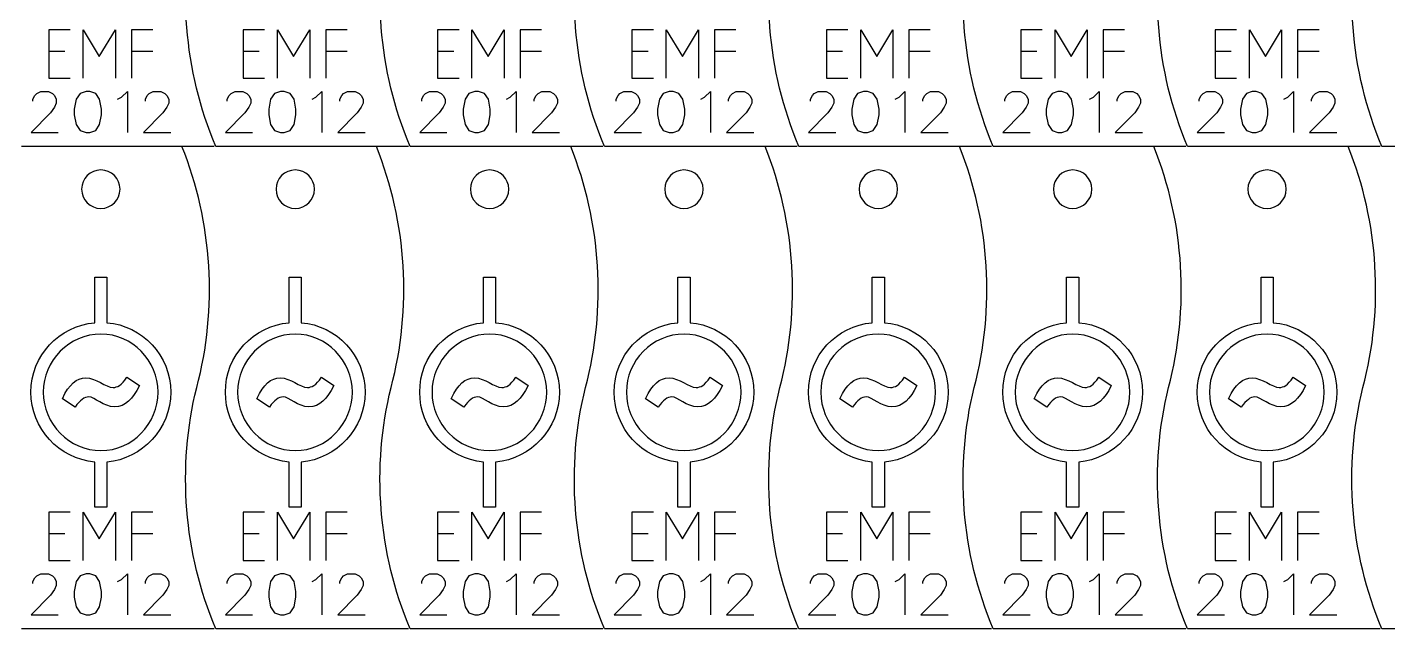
# Model space of a CAD drawing. Header units: millimetres. Extents: x 17 to 566, y -11 to 289.
# Drawn here: x 284 to 425.2, y -11.3 to 51 of the extents above; entities that cross this region are included whole.
import ezdxf

# ---------------------------------------------------------------- set-up
doc = ezdxf.new("R2010")
doc.units = ezdxf.units.MM
doc.layers.add('cut', color=7, linetype='CONTINUOUS')

msp = doc.modelspace()

# ---------------------------------------------------------------- linework, layer by layer
at = {"layer": 'cut', "color": 5}
for points in [[(286.235069, 50.748061), (286.235069, 45.748059)], [(288.45729, 50.748061), (286.235069, 50.748061)], [(289.797645, 50.748061), (291.464309, 47.970283)], [(289.797645, 45.748059), (289.797645, 50.748061)], [(291.464309, 47.970283), (293.130975, 50.748061)], [(293.130975, 50.748061), (293.130975, 45.748059)], [(294.797641, 50.748061), (294.797641, 45.748059)], [(297.019864, 50.748061), (294.797641, 50.748061)], [(306.404306, 50.748061), (306.404306, 45.748059)], [(308.626527, 50.748061), (306.404306, 50.748061)], [(309.966882, 50.748061), (311.633545, 47.970283)], [(309.966882, 45.748059), (309.966882, 50.748061)], [(311.633545, 47.970283), (313.300212, 50.748061)], [(313.300212, 50.748061), (313.300212, 45.748059)], [(314.966878, 50.748061), (314.966878, 45.748059)], [(317.189101, 50.748061), (314.966878, 50.748061)], [(326.573543, 50.748061), (326.573543, 45.748059)], [(328.795764, 50.748061), (326.573543, 50.748061)], [(330.136119, 50.748061), (331.802782, 47.970283)], [(330.136119, 45.748059), (330.136119, 50.748061)], [(331.802782, 47.970283), (333.469448, 50.748061)], [(333.469448, 50.748061), (333.469448, 45.748059)], [(335.136115, 50.748061), (335.136115, 45.748059)], [(337.358338, 50.748061), (335.136115, 50.748061)], [(346.74278, 50.748061), (346.74278, 45.748059)], [(348.965001, 50.748061), (346.74278, 50.748061)], [(350.305356, 50.748061), (351.972019, 47.970283)], [(350.305356, 45.748059), (350.305356, 50.748061)], [(351.972019, 47.970283), (353.638685, 50.748061)], [(353.638685, 50.748061), (353.638685, 45.748059)], [(355.305352, 50.748061), (355.305352, 45.748059)], [(357.527575, 50.748061), (355.305352, 50.748061)], [(366.912014, 50.748061), (366.912014, 45.748059)], [(369.134235, 50.748061), (366.912014, 50.748061)], [(370.47459, 50.748061), (372.141253, 47.970283)], [(370.47459, 45.748059), (370.47459, 50.748061)], [(372.141253, 47.970283), (373.807919, 50.748061)], [(373.807919, 50.748061), (373.807919, 45.748059)], [(375.474586, 50.748061), (375.474586, 45.748059)], [(377.696809, 50.748061), (375.474586, 50.748061)], [(387.081251, 50.748061), (387.081251, 45.748059)], [(389.303472, 50.748061), (387.081251, 50.748061)], [(390.643827, 50.748061), (392.31049, 47.970283)], [(390.643827, 45.748059), (390.643827, 50.748061)], [(392.31049, 47.970283), (393.977156, 50.748061)], [(393.977156, 50.748061), (393.977156, 45.748059)], [(395.643822, 50.748061), (395.643822, 45.748059)], [(397.866046, 50.748061), (395.643822, 50.748061)], [(407.250488, 50.748061), (407.250488, 45.748059)], [(409.472709, 50.748061), (407.250488, 50.748061)], [(410.813064, 50.748061), (412.479727, 47.970283)], [(410.813064, 45.748059), (410.813064, 50.748061)], [(412.479727, 47.970283), (414.146393, 50.748061)], [(414.146393, 50.748061), (414.146393, 45.748059)], [(415.813059, 50.748061), (415.813059, 45.748059)], [(418.035283, 50.748061), (415.813059, 50.748061)], [(286.235069, 48.525837), (287.901733, 48.525837)], [(294.797641, 48.525837), (297.019864, 48.525837)], [(306.404306, 48.525837), (308.07097, 48.525837)], [(314.966878, 48.525837), (317.189101, 48.525837)], [(326.573543, 48.525837), (328.240207, 48.525837)], [(335.136115, 48.525837), (337.358338, 48.525837)], [(346.74278, 48.525837), (348.409443, 48.525837)], [(355.305352, 48.525837), (357.527575, 48.525837)], [(366.912014, 48.525837), (368.578678, 48.525837)], [(375.474586, 48.525837), (377.696809, 48.525837)], [(387.081251, 48.525837), (388.747914, 48.525837)], [(395.643822, 48.525837), (397.866046, 48.525837)], [(407.250488, 48.525837), (408.917151, 48.525837)], [(415.813059, 48.525837), (418.035283, 48.525837)], [(286.235069, 45.748059), (288.45729, 45.748059)], [(306.404306, 45.748059), (308.626527, 45.748059)], [(326.573543, 45.748059), (328.795764, 45.748059)], [(346.74278, 45.748059), (348.965001, 45.748059)], [(366.912014, 45.748059), (369.134235, 45.748059)], [(387.081251, 45.748059), (389.303472, 45.748059)], [(407.250488, 45.748059), (409.472709, 45.748059)], [(284.582012, 43.549043), (284.784032, 43.953084)], [(284.784032, 43.953084), (284.986053, 44.155104)], [(284.986053, 44.155104), (285.390093, 44.357124)], [(285.390093, 44.357124), (286.198175, 44.357124)], [(286.198175, 44.357124), (286.602215, 44.155104)], [(286.602215, 44.155104), (286.804235, 43.953084)], [(286.804235, 43.953084), (287.006256, 43.549043)], [(289.481003, 44.155104), (289.076963, 43.549043)], [(290.087064, 44.357124), (289.481003, 44.155104)], [(290.491105, 44.357124), (290.087064, 44.357124)], [(291.097163, 44.155104), (290.491105, 44.357124)], [(291.501203, 43.549043), (291.097163, 44.155104)], [(293.773931, 43.751063), (294.379991, 44.357124)], [(294.379991, 44.357124), (294.379991, 40.114675)], [(296.248678, 43.549043), (296.450698, 43.953084)], [(296.450698, 43.953084), (296.652719, 44.155104)], [(296.652719, 44.155104), (297.056759, 44.357124)], [(297.056759, 44.357124), (297.86484, 44.357124)], [(297.86484, 44.357124), (298.268881, 44.155104)], [(298.268881, 44.155104), (298.470901, 43.953084)], [(298.470901, 43.953084), (298.672922, 43.549043)], [(304.751249, 43.549043), (304.953269, 43.953084)], [(304.953269, 43.953084), (305.15529, 44.155104)], [(305.15529, 44.155104), (305.55933, 44.357124)], [(305.55933, 44.357124), (306.367411, 44.357124)], [(306.367411, 44.357124), (306.771452, 44.155104)], [(306.771452, 44.155104), (306.973472, 43.953084)], [(306.973472, 43.953084), (307.175493, 43.549043)], [(309.65024, 44.155104), (309.246199, 43.549043)], [(310.256301, 44.357124), (309.65024, 44.155104)], [(310.660342, 44.357124), (310.256301, 44.357124)], [(311.2664, 44.155104), (310.660342, 44.357124)], [(311.67044, 43.549043), (311.2664, 44.155104)], [(313.943167, 43.751063), (314.549228, 44.357124)], [(314.549228, 44.357124), (314.549228, 40.114675)], [(316.417915, 43.549043), (316.619935, 43.953084)], [(316.619935, 43.953084), (316.821955, 44.155104)], [(316.821955, 44.155104), (317.225996, 44.357124)], [(317.225996, 44.357124), (318.034077, 44.357124)], [(318.034077, 44.357124), (318.438118, 44.155104)], [(318.438118, 44.155104), (318.640138, 43.953084)], [(318.640138, 43.953084), (318.842159, 43.549043)], [(324.920486, 43.549043), (325.122506, 43.953084)], [(325.122506, 43.953084), (325.324526, 44.155104)], [(325.324526, 44.155104), (325.728567, 44.357124)], [(325.728567, 44.357124), (326.536648, 44.357124)], [(326.536648, 44.357124), (326.940689, 44.155104)], [(326.940689, 44.155104), (327.142709, 43.953084)], [(327.142709, 43.953084), (327.34473, 43.549043)], [(329.819477, 44.155104), (329.415436, 43.549043)], [(330.425538, 44.357124), (329.819477, 44.155104)], [(330.829579, 44.357124), (330.425538, 44.357124)], [(331.435637, 44.155104), (330.829579, 44.357124)], [(331.839677, 43.549043), (331.435637, 44.155104)], [(334.112404, 43.751063), (334.718465, 44.357124)], [(334.718465, 44.357124), (334.718465, 40.114675)], [(336.587152, 43.549043), (336.789172, 43.953084)], [(336.789172, 43.953084), (336.991192, 44.155104)], [(336.991192, 44.155104), (337.395233, 44.357124)], [(337.395233, 44.357124), (338.203314, 44.357124)], [(338.203314, 44.357124), (338.607355, 44.155104)], [(338.607355, 44.155104), (338.809375, 43.953084)], [(338.809375, 43.953084), (339.011395, 43.549043)], [(345.089723, 43.549043), (345.291743, 43.953084)], [(345.291743, 43.953084), (345.493763, 44.155104)], [(345.493763, 44.155104), (345.897804, 44.357124)], [(345.897804, 44.357124), (346.705885, 44.357124)], [(346.705885, 44.357124), (347.109926, 44.155104)], [(347.109926, 44.155104), (347.311946, 43.953084)], [(347.311946, 43.953084), (347.513966, 43.549043)], [(349.988714, 44.155104), (349.584673, 43.549043)], [(350.594775, 44.357124), (349.988714, 44.155104)], [(350.998815, 44.357124), (350.594775, 44.357124)], [(351.604874, 44.155104), (350.998815, 44.357124)], [(352.008914, 43.549043), (351.604874, 44.155104)], [(354.281641, 43.751063), (354.887702, 44.357124)], [(354.887702, 44.357124), (354.887702, 40.114675)], [(356.756389, 43.549043), (356.958409, 43.953084)], [(356.958409, 43.953084), (357.160429, 44.155104)], [(357.160429, 44.155104), (357.56447, 44.357124)], [(357.56447, 44.357124), (358.372551, 44.357124)], [(358.372551, 44.357124), (358.776592, 44.155104)], [(358.776592, 44.155104), (358.978612, 43.953084)], [(358.978612, 43.953084), (359.180632, 43.549043)], [(365.258957, 43.549043), (365.460977, 43.953084)], [(365.460977, 43.953084), (365.662997, 44.155104)], [(365.662997, 44.155104), (366.067038, 44.357124)], [(366.067038, 44.357124), (366.875119, 44.357124)], [(366.875119, 44.357124), (367.27916, 44.155104)], [(367.27916, 44.155104), (367.48118, 43.953084)], [(367.48118, 43.953084), (367.683201, 43.549043)], [(370.157948, 44.155104), (369.753907, 43.549043)], [(370.764009, 44.357124), (370.157948, 44.155104)], [(371.168049, 44.357124), (370.764009, 44.357124)], [(371.774108, 44.155104), (371.168049, 44.357124)], [(372.178148, 43.549043), (371.774108, 44.155104)], [(374.450875, 43.751063), (375.056936, 44.357124)], [(375.056936, 44.357124), (375.056936, 40.114675)], [(376.925623, 43.549043), (377.127643, 43.953084)], [(377.127643, 43.953084), (377.329663, 44.155104)], [(377.329663, 44.155104), (377.733704, 44.357124)], [(377.733704, 44.357124), (378.541785, 44.357124)], [(378.541785, 44.357124), (378.945826, 44.155104)], [(378.945826, 44.155104), (379.147846, 43.953084)], [(379.147846, 43.953084), (379.349866, 43.549043)], [(385.428194, 43.549043), (385.630214, 43.953084)], [(385.630214, 43.953084), (385.832234, 44.155104)], [(385.832234, 44.155104), (386.236275, 44.357124)], [(386.236275, 44.357124), (387.044356, 44.357124)], [(387.044356, 44.357124), (387.448397, 44.155104)], [(387.448397, 44.155104), (387.650417, 43.953084)], [(387.650417, 43.953084), (387.852437, 43.549043)], [(390.327185, 44.155104), (389.923144, 43.549043)], [(390.933246, 44.357124), (390.327185, 44.155104)], [(391.337286, 44.357124), (390.933246, 44.357124)], [(391.943344, 44.155104), (391.337286, 44.357124)], [(392.347385, 43.549043), (391.943344, 44.155104)], [(394.620112, 43.751063), (395.226173, 44.357124)], [(395.226173, 44.357124), (395.226173, 40.114675)], [(397.09486, 43.549043), (397.29688, 43.953084)], [(397.29688, 43.953084), (397.4989, 44.155104)], [(397.4989, 44.155104), (397.902941, 44.357124)], [(397.902941, 44.357124), (398.711022, 44.357124)], [(398.711022, 44.357124), (399.115063, 44.155104)], [(399.115063, 44.155104), (399.317083, 43.953084)], [(399.317083, 43.953084), (399.519103, 43.549043)], [(405.597431, 43.549043), (405.799451, 43.953084)], [(405.799451, 43.953084), (406.001471, 44.155104)], [(406.001471, 44.155104), (406.405512, 44.357124)], [(406.405512, 44.357124), (407.213593, 44.357124)], [(407.213593, 44.357124), (407.617634, 44.155104)], [(407.617634, 44.155104), (407.819654, 43.953084)], [(407.819654, 43.953084), (408.021674, 43.549043)], [(410.496422, 44.155104), (410.092381, 43.549043)], [(411.102483, 44.357124), (410.496422, 44.155104)], [(411.506523, 44.357124), (411.102483, 44.357124)], [(412.112581, 44.155104), (411.506523, 44.357124)], [(412.516622, 43.549043), (412.112581, 44.155104)], [(414.789349, 43.751063), (415.39541, 44.357124)], [(415.39541, 44.357124), (415.39541, 40.114675)], [(417.264096, 43.549043), (417.466117, 43.953084)], [(417.466117, 43.953084), (417.668137, 44.155104)], [(417.668137, 44.155104), (418.072178, 44.357124)], [(418.072178, 44.357124), (418.880259, 44.357124)], [(418.880259, 44.357124), (419.2843, 44.155104)], [(419.2843, 44.155104), (419.48632, 43.953084)], [(419.48632, 43.953084), (419.68834, 43.549043)], [(284.582012, 43.347023), (284.582012, 43.549043)], [(286.804235, 42.740962), (286.400195, 42.134901)], [(287.006256, 43.145002), (286.804235, 42.740962)], [(287.006256, 43.549043), (287.006256, 43.145002)], [(289.076963, 43.549043), (288.874942, 42.538941)], [(288.874942, 42.538941), (288.874942, 41.93288)], [(291.703224, 42.538941), (291.501203, 43.549043)], [(291.703224, 41.93288), (291.703224, 42.538941)], [(293.36989, 43.549043), (293.773931, 43.751063)], [(296.248678, 43.347023), (296.248678, 43.549043)], [(298.470901, 42.740962), (298.066861, 42.134901)], [(298.672922, 43.145002), (298.470901, 42.740962)], [(298.672922, 43.549043), (298.672922, 43.145002)], [(304.751249, 43.347023), (304.751249, 43.549043)], [(306.973472, 42.740962), (306.569432, 42.134901)], [(307.175493, 43.145002), (306.973472, 42.740962)], [(307.175493, 43.549043), (307.175493, 43.145002)], [(309.246199, 43.549043), (309.044179, 42.538941)], [(309.044179, 42.538941), (309.044179, 41.93288)], [(311.872461, 42.538941), (311.67044, 43.549043)], [(311.872461, 41.93288), (311.872461, 42.538941)], [(313.539127, 43.549043), (313.943167, 43.751063)], [(316.417915, 43.347023), (316.417915, 43.549043)], [(318.640138, 42.740962), (318.236098, 42.134901)], [(318.842159, 43.145002), (318.640138, 42.740962)], [(318.842159, 43.549043), (318.842159, 43.145002)], [(324.920486, 43.347023), (324.920486, 43.549043)], [(327.142709, 42.740962), (326.738669, 42.134901)], [(327.34473, 43.145002), (327.142709, 42.740962)], [(327.34473, 43.549043), (327.34473, 43.145002)], [(329.415436, 43.549043), (329.213416, 42.538941)], [(329.213416, 42.538941), (329.213416, 41.93288)], [(332.041698, 42.538941), (331.839677, 43.549043)], [(332.041698, 41.93288), (332.041698, 42.538941)], [(333.708364, 43.549043), (334.112404, 43.751063)], [(336.587152, 43.347023), (336.587152, 43.549043)], [(338.809375, 42.740962), (338.405335, 42.134901)], [(339.011395, 43.145002), (338.809375, 42.740962)], [(339.011395, 43.549043), (339.011395, 43.145002)], [(345.089723, 43.347023), (345.089723, 43.549043)], [(347.311946, 42.740962), (346.907906, 42.134901)], [(347.513966, 43.145002), (347.311946, 42.740962)], [(347.513966, 43.549043), (347.513966, 43.145002)], [(349.584673, 43.549043), (349.382653, 42.538941)], [(349.382653, 42.538941), (349.382653, 41.93288)], [(352.210934, 42.538941), (352.008914, 43.549043)], [(352.210934, 41.93288), (352.210934, 42.538941)], [(353.877601, 43.549043), (354.281641, 43.751063)], [(356.756389, 43.347023), (356.756389, 43.549043)], [(358.978612, 42.740962), (358.574571, 42.134901)], [(359.180632, 43.145002), (358.978612, 42.740962)], [(359.180632, 43.549043), (359.180632, 43.145002)], [(365.258957, 43.347023), (365.258957, 43.549043)], [(367.48118, 42.740962), (367.07714, 42.134901)], [(367.683201, 43.145002), (367.48118, 42.740962)], [(367.683201, 43.549043), (367.683201, 43.145002)], [(369.753907, 43.549043), (369.551887, 42.538941)], [(369.551887, 42.538941), (369.551887, 41.93288)], [(372.380169, 42.538941), (372.178148, 43.549043)], [(372.380169, 41.93288), (372.380169, 42.538941)], [(374.046835, 43.549043), (374.450875, 43.751063)], [(376.925623, 43.347023), (376.925623, 43.549043)], [(379.147846, 42.740962), (378.743805, 42.134901)], [(379.349866, 43.145002), (379.147846, 42.740962)], [(379.349866, 43.549043), (379.349866, 43.145002)], [(385.428194, 43.347023), (385.428194, 43.549043)], [(387.650417, 42.740962), (387.246376, 42.134901)], [(387.852437, 43.145002), (387.650417, 42.740962)], [(387.852437, 43.549043), (387.852437, 43.145002)], [(389.923144, 43.549043), (389.721124, 42.538941)], [(389.721124, 42.538941), (389.721124, 41.93288)], [(392.549405, 42.538941), (392.347385, 43.549043)], [(392.549405, 41.93288), (392.549405, 42.538941)], [(394.216072, 43.549043), (394.620112, 43.751063)], [(397.09486, 43.347023), (397.09486, 43.549043)], [(399.317083, 42.740962), (398.913042, 42.134901)], [(399.519103, 43.145002), (399.317083, 42.740962)], [(399.519103, 43.549043), (399.519103, 43.145002)], [(405.597431, 43.347023), (405.597431, 43.549043)], [(407.819654, 42.740962), (407.415613, 42.134901)], [(408.021674, 43.145002), (407.819654, 42.740962)], [(408.021674, 43.549043), (408.021674, 43.145002)], [(410.092381, 43.549043), (409.890361, 42.538941)], [(409.890361, 42.538941), (409.890361, 41.93288)], [(412.718642, 42.538941), (412.516622, 43.549043)], [(412.718642, 41.93288), (412.718642, 42.538941)], [(414.385308, 43.549043), (414.789349, 43.751063)], [(417.264096, 43.347023), (417.264096, 43.549043)], [(419.48632, 42.740962), (419.082279, 42.134901)], [(419.68834, 43.145002), (419.48632, 42.740962)], [(419.68834, 43.549043), (419.68834, 43.145002)], [(286.400195, 42.134901), (284.379992, 40.114675)], [(288.874942, 41.93288), (289.076963, 40.922762)], [(291.501203, 40.922762), (291.703224, 41.93288)], [(298.066861, 42.134901), (296.04666, 40.114675)], [(306.569432, 42.134901), (304.549229, 40.114675)], [(309.044179, 41.93288), (309.246199, 40.922762)], [(311.67044, 40.922762), (311.872461, 41.93288)], [(318.236098, 42.134901), (316.215897, 40.114675)], [(326.738669, 42.134901), (324.718466, 40.114675)], [(329.213416, 41.93288), (329.415436, 40.922762)], [(331.839677, 40.922762), (332.041698, 41.93288)], [(338.405335, 42.134901), (336.385134, 40.114675)], [(346.907906, 42.134901), (344.887702, 40.114675)], [(349.382653, 41.93288), (349.584673, 40.922762)], [(352.008914, 40.922762), (352.210934, 41.93288)], [(358.574571, 42.134901), (356.554371, 40.114675)], [(367.07714, 42.134901), (365.056936, 40.114675)], [(369.551887, 41.93288), (369.753907, 40.922762)], [(372.178148, 40.922762), (372.380169, 41.93288)], [(378.743805, 42.134901), (376.723605, 40.114675)], [(387.246376, 42.134901), (385.226173, 40.114675)], [(389.721124, 41.93288), (389.923144, 40.922762)], [(392.347385, 40.922762), (392.549405, 41.93288)], [(398.913042, 42.134901), (396.892842, 40.114675)], [(407.415613, 42.134901), (405.39541, 40.114675)], [(409.890361, 41.93288), (410.092381, 40.922762)], [(412.516622, 40.922762), (412.718642, 41.93288)], [(419.082279, 42.134901), (417.062079, 40.114675)], [(284.379992, 40.114675), (287.208276, 40.114675)], [(289.076963, 40.922762), (289.481003, 40.316718)], [(289.481003, 40.316718), (290.087064, 40.114675)], [(290.087064, 40.114675), (290.491105, 40.114675)], [(290.491105, 40.114675), (291.097163, 40.316718)], [(291.097163, 40.316718), (291.501203, 40.922762)], [(296.04666, 40.114675), (298.874942, 40.114675)], [(304.549229, 40.114675), (307.377513, 40.114675)], [(309.246199, 40.922762), (309.65024, 40.316718)], [(309.65024, 40.316718), (310.256301, 40.114675)], [(310.256301, 40.114675), (310.660342, 40.114675)], [(310.660342, 40.114675), (311.2664, 40.316718)], [(311.2664, 40.316718), (311.67044, 40.922762)], [(316.215897, 40.114675), (319.044179, 40.114675)], [(324.718466, 40.114675), (327.54675, 40.114675)], [(329.415436, 40.922762), (329.819477, 40.316718)], [(329.819477, 40.316718), (330.425538, 40.114675)], [(330.425538, 40.114675), (330.829579, 40.114675)], [(330.829579, 40.114675), (331.435637, 40.316718)], [(331.435637, 40.316718), (331.839677, 40.922762)], [(336.385134, 40.114675), (339.213416, 40.114675)], [(344.887702, 40.114675), (347.715987, 40.114675)], [(349.584673, 40.922762), (349.988714, 40.316718)], [(349.988714, 40.316718), (350.594775, 40.114675)], [(350.594775, 40.114675), (350.998815, 40.114675)], [(350.998815, 40.114675), (351.604874, 40.316718)], [(351.604874, 40.316718), (352.008914, 40.922762)], [(356.554371, 40.114675), (359.382653, 40.114675)], [(365.056936, 40.114675), (367.885221, 40.114675)], [(369.753907, 40.922762), (370.157948, 40.316718)], [(370.157948, 40.316718), (370.764009, 40.114675)], [(370.764009, 40.114675), (371.168049, 40.114675)], [(371.168049, 40.114675), (371.774108, 40.316718)], [(371.774108, 40.316718), (372.178148, 40.922762)], [(376.723605, 40.114675), (379.551887, 40.114675)], [(385.226173, 40.114675), (388.054458, 40.114675)], [(389.923144, 40.922762), (390.327185, 40.316718)], [(390.327185, 40.316718), (390.933246, 40.114675)], [(390.933246, 40.114675), (391.337286, 40.114675)], [(391.337286, 40.114675), (391.943344, 40.316718)], [(391.943344, 40.316718), (392.347385, 40.922762)], [(396.892842, 40.114675), (399.721124, 40.114675)], [(405.39541, 40.114675), (408.223695, 40.114675)], [(410.092381, 40.922762), (410.496422, 40.316718)], [(410.496422, 40.316718), (411.102483, 40.114675)], [(411.102483, 40.114675), (411.506523, 40.114675)], [(411.506523, 40.114675), (412.112581, 40.316718)], [(412.112581, 40.316718), (412.516622, 40.922762)], [(417.062079, 40.114675), (419.890361, 40.114675)], [(290.999271, 25.104381), (292.255665, 25.104381), (292.255665, 20.389224)], [(290.999271, 20.389224), (290.999271, 25.104381)], [(311.168508, 25.104381), (312.424902, 25.104381), (312.424902, 20.389224)], [(311.168508, 20.389224), (311.168508, 25.104381)], [(331.337745, 25.104381), (332.594139, 25.104381), (332.594139, 20.389224)], [(331.337745, 20.389224), (331.337745, 25.104381)], [(351.506982, 25.104381), (352.763376, 25.104381), (352.763376, 20.389224)], [(351.506982, 20.389224), (351.506982, 25.104381)], [(371.676216, 25.104381), (372.93261, 25.104381), (372.93261, 20.389224)], [(371.676216, 20.389224), (371.676216, 25.104381)], [(391.845453, 25.104381), (393.101847, 25.104381), (393.101847, 20.389224)], [(391.845453, 20.389224), (391.845453, 25.104381)], [(412.01469, 25.104381), (413.271084, 25.104381), (413.271084, 20.389224)], [(412.01469, 20.389224), (412.01469, 25.104381)], [(294.337912, 14.724516), (295.632338, 13.861481)], [(314.507149, 14.724516), (315.801575, 13.861481)], [(334.676386, 14.724516), (335.970812, 13.861481)], [(354.845623, 14.724516), (356.140049, 13.861481)], [(375.014857, 14.724516), (376.309283, 13.861481)], [(395.184094, 14.724516), (396.47852, 13.861481)], [(415.353331, 14.724516), (416.647757, 13.861481)], [(285.653048, 13.186261), (285.653048, 13.186261)], [(305.822285, 13.186261), (305.822285, 13.186261)], [(325.991522, 13.186261), (325.991522, 13.186261)], [(346.160759, 13.186261), (346.160759, 13.186261)], [(366.329993, 13.186261), (366.329993, 13.186261)], [(386.49923, 13.186261), (386.49923, 13.186261)], [(406.668467, 13.186261), (406.668467, 13.186261)], [(288.954518, 11.648096), (287.641343, 12.510906)], [(309.123755, 11.648096), (307.81058, 12.510906)], [(329.292991, 11.648096), (327.979817, 12.510906)], [(349.462228, 11.648096), (348.149054, 12.510906)], [(369.631462, 11.648096), (368.318288, 12.510906)], [(389.800699, 11.648096), (388.487525, 12.510906)], [(409.969936, 11.648096), (408.656762, 12.510906)], [(292.255665, 5.945452), (292.255665, 1.280584), (290.999271, 1.280584), (290.999271, 5.945452)], [(312.424902, 5.945452), (312.424902, 1.280584), (311.168508, 1.280584), (311.168508, 5.945452)], [(332.594139, 5.945452), (332.594139, 1.280584), (331.337745, 1.280584), (331.337745, 5.945452)], [(352.763376, 5.945452), (352.763376, 1.280584), (351.506982, 1.280584), (351.506982, 5.945452)], [(372.93261, 5.945452), (372.93261, 1.280584), (371.676216, 1.280584), (371.676216, 5.945452)], [(393.101847, 5.945452), (393.101847, 1.280584), (391.845453, 1.280584), (391.845453, 5.945452)], [(413.271084, 5.945452), (413.271084, 1.280584), (412.01469, 1.280584), (412.01469, 5.945452)], [(286.235069, 0.748087), (286.235069, -4.251914)], [(288.45729, 0.748087), (286.235069, 0.748087)], [(289.797645, 0.748087), (291.464309, -2.029691)], [(289.797645, -4.251914), (289.797645, 0.748087)], [(291.464309, -2.029691), (293.130975, 0.748087)], [(293.130975, 0.748087), (293.130975, -4.251914)], [(294.797641, 0.748087), (294.797641, -4.251914)], [(297.019864, 0.748087), (294.797641, 0.748087)], [(306.404306, 0.748087), (306.404306, -4.251914)], [(308.626527, 0.748087), (306.404306, 0.748087)], [(309.966882, 0.748087), (311.633545, -2.029691)], [(309.966882, -4.251914), (309.966882, 0.748087)], [(311.633545, -2.029691), (313.300212, 0.748087)], [(313.300212, 0.748087), (313.300212, -4.251914)], [(314.966878, 0.748087), (314.966878, -4.251914)], [(317.189101, 0.748087), (314.966878, 0.748087)], [(326.573543, 0.748087), (326.573543, -4.251914)], [(328.795764, 0.748087), (326.573543, 0.748087)], [(330.136119, 0.748087), (331.802782, -2.029691)], [(330.136119, -4.251914), (330.136119, 0.748087)], [(331.802782, -2.029691), (333.469448, 0.748087)], [(333.469448, 0.748087), (333.469448, -4.251914)], [(335.136115, 0.748087), (335.136115, -4.251914)], [(337.358338, 0.748087), (335.136115, 0.748087)], [(346.74278, 0.748087), (346.74278, -4.251914)], [(348.965001, 0.748087), (346.74278, 0.748087)], [(350.305356, 0.748087), (351.972019, -2.029691)], [(350.305356, -4.251914), (350.305356, 0.748087)], [(351.972019, -2.029691), (353.638685, 0.748087)], [(353.638685, 0.748087), (353.638685, -4.251914)], [(355.305352, 0.748087), (355.305352, -4.251914)], [(357.527575, 0.748087), (355.305352, 0.748087)], [(366.912014, 0.748087), (366.912014, -4.251914)], [(369.134235, 0.748087), (366.912014, 0.748087)], [(370.47459, 0.748087), (372.141253, -2.029691)], [(370.47459, -4.251914), (370.47459, 0.748087)], [(372.141253, -2.029691), (373.807919, 0.748087)], [(373.807919, 0.748087), (373.807919, -4.251914)], [(375.474586, 0.748087), (375.474586, -4.251914)], [(377.696809, 0.748087), (375.474586, 0.748087)], [(387.081251, 0.748087), (387.081251, -4.251914)], [(389.303472, 0.748087), (387.081251, 0.748087)], [(390.643827, 0.748087), (392.31049, -2.029691)], [(390.643827, -4.251914), (390.643827, 0.748087)], [(392.31049, -2.029691), (393.977156, 0.748087)], [(393.977156, 0.748087), (393.977156, -4.251914)], [(395.643822, 0.748087), (395.643822, -4.251914)], [(397.866046, 0.748087), (395.643822, 0.748087)], [(407.250488, 0.748087), (407.250488, -4.251914)], [(409.472709, 0.748087), (407.250488, 0.748087)], [(410.813064, 0.748087), (412.479727, -2.029691)], [(410.813064, -4.251914), (410.813064, 0.748087)], [(412.479727, -2.029691), (414.146393, 0.748087)], [(414.146393, 0.748087), (414.146393, -4.251914)], [(415.813059, 0.748087), (415.813059, -4.251914)], [(418.035283, 0.748087), (415.813059, 0.748087)], [(286.235069, -1.474136), (287.901733, -1.474136)], [(294.797641, -1.474136), (297.019864, -1.474136)], [(306.404306, -1.474136), (308.07097, -1.474136)], [(314.966878, -1.474136), (317.189101, -1.474136)], [(326.573543, -1.474136), (328.240207, -1.474136)], [(335.136115, -1.474136), (337.358338, -1.474136)], [(346.74278, -1.474136), (348.409443, -1.474136)], [(355.305352, -1.474136), (357.527575, -1.474136)], [(366.912014, -1.474136), (368.578678, -1.474136)], [(375.474586, -1.474136), (377.696809, -1.474136)], [(387.081251, -1.474136), (388.747914, -1.474136)], [(395.643822, -1.474136), (397.866046, -1.474136)], [(407.250488, -1.474136), (408.917151, -1.474136)], [(415.813059, -1.474136), (418.035283, -1.474136)], [(284.986053, -5.844869), (285.390093, -5.642849)], [(285.390093, -5.642849), (286.198175, -5.642849)], [(286.198175, -5.642849), (286.602215, -5.844869)], [(286.235069, -4.251914), (288.45729, -4.251914)], [(290.087064, -5.642849), (289.481003, -5.844869)], [(290.491105, -5.642849), (290.087064, -5.642849)], [(291.097163, -5.844869), (290.491105, -5.642849)], [(293.773931, -6.24891), (294.379991, -5.642849)], [(294.379991, -5.642849), (294.379991, -9.885298)], [(296.652719, -5.844869), (297.056759, -5.642849)], [(297.056759, -5.642849), (297.86484, -5.642849)], [(297.86484, -5.642849), (298.268881, -5.844869)], [(305.15529, -5.844869), (305.55933, -5.642849)], [(305.55933, -5.642849), (306.367411, -5.642849)], [(306.367411, -5.642849), (306.771452, -5.844869)], [(306.404306, -4.251914), (308.626527, -4.251914)], [(310.256301, -5.642849), (309.65024, -5.844869)], [(310.660342, -5.642849), (310.256301, -5.642849)], [(311.2664, -5.844869), (310.660342, -5.642849)], [(313.943167, -6.24891), (314.549228, -5.642849)], [(314.549228, -5.642849), (314.549228, -9.885298)], [(316.821955, -5.844869), (317.225996, -5.642849)], [(317.225996, -5.642849), (318.034077, -5.642849)], [(318.034077, -5.642849), (318.438118, -5.844869)], [(325.324526, -5.844869), (325.728567, -5.642849)], [(325.728567, -5.642849), (326.536648, -5.642849)], [(326.536648, -5.642849), (326.940689, -5.844869)], [(326.573543, -4.251914), (328.795764, -4.251914)], [(330.425538, -5.642849), (329.819477, -5.844869)], [(330.829579, -5.642849), (330.425538, -5.642849)], [(331.435637, -5.844869), (330.829579, -5.642849)], [(334.112404, -6.24891), (334.718465, -5.642849)], [(334.718465, -5.642849), (334.718465, -9.885298)], [(336.991192, -5.844869), (337.395233, -5.642849)], [(337.395233, -5.642849), (338.203314, -5.642849)], [(338.203314, -5.642849), (338.607355, -5.844869)], [(345.493763, -5.844869), (345.897804, -5.642849)], [(345.897804, -5.642849), (346.705885, -5.642849)], [(346.705885, -5.642849), (347.109926, -5.844869)], [(346.74278, -4.251914), (348.965001, -4.251914)], [(350.594775, -5.642849), (349.988714, -5.844869)], [(350.998815, -5.642849), (350.594775, -5.642849)], [(351.604874, -5.844869), (350.998815, -5.642849)], [(354.281641, -6.24891), (354.887702, -5.642849)], [(354.887702, -5.642849), (354.887702, -9.885298)], [(357.160429, -5.844869), (357.56447, -5.642849)], [(357.56447, -5.642849), (358.372551, -5.642849)], [(358.372551, -5.642849), (358.776592, -5.844869)], [(365.662997, -5.844869), (366.067038, -5.642849)], [(366.067038, -5.642849), (366.875119, -5.642849)], [(366.875119, -5.642849), (367.27916, -5.844869)], [(366.912014, -4.251914), (369.134235, -4.251914)], [(370.764009, -5.642849), (370.157948, -5.844869)], [(371.168049, -5.642849), (370.764009, -5.642849)], [(371.774108, -5.844869), (371.168049, -5.642849)], [(374.450875, -6.24891), (375.056936, -5.642849)], [(375.056936, -5.642849), (375.056936, -9.885298)], [(377.329663, -5.844869), (377.733704, -5.642849)], [(377.733704, -5.642849), (378.541785, -5.642849)], [(378.541785, -5.642849), (378.945826, -5.844869)], [(385.832234, -5.844869), (386.236275, -5.642849)], [(386.236275, -5.642849), (387.044356, -5.642849)], [(387.044356, -5.642849), (387.448397, -5.844869)], [(387.081251, -4.251914), (389.303472, -4.251914)], [(390.933246, -5.642849), (390.327185, -5.844869)], [(391.337286, -5.642849), (390.933246, -5.642849)], [(391.943344, -5.844869), (391.337286, -5.642849)], [(394.620112, -6.24891), (395.226173, -5.642849)], [(395.226173, -5.642849), (395.226173, -9.885298)], [(397.4989, -5.844869), (397.902941, -5.642849)], [(397.902941, -5.642849), (398.711022, -5.642849)], [(398.711022, -5.642849), (399.115063, -5.844869)], [(406.001471, -5.844869), (406.405512, -5.642849)], [(406.405512, -5.642849), (407.213593, -5.642849)], [(407.213593, -5.642849), (407.617634, -5.844869)], [(407.250488, -4.251914), (409.472709, -4.251914)], [(411.102483, -5.642849), (410.496422, -5.844869)], [(411.506523, -5.642849), (411.102483, -5.642849)], [(412.112581, -5.844869), (411.506523, -5.642849)], [(414.789349, -6.24891), (415.39541, -5.642849)], [(415.39541, -5.642849), (415.39541, -9.885298)], [(417.668137, -5.844869), (418.072178, -5.642849)], [(418.072178, -5.642849), (418.880259, -5.642849)], [(418.880259, -5.642849), (419.2843, -5.844869)], [(284.582012, -6.45093), (284.784032, -6.04689)], [(284.582012, -6.652951), (284.582012, -6.45093)], [(284.784032, -6.04689), (284.986053, -5.844869)], [(286.602215, -5.844869), (286.804235, -6.04689)], [(286.804235, -6.04689), (287.006256, -6.45093)], [(287.006256, -6.854971), (286.804235, -7.259012)], [(287.006256, -6.45093), (287.006256, -6.854971)], [(289.076963, -6.45093), (288.874942, -7.461032)], [(289.481003, -5.844869), (289.076963, -6.45093)], [(291.501203, -6.45093), (291.097163, -5.844869)], [(291.703224, -7.461032), (291.501203, -6.45093)], [(293.36989, -6.45093), (293.773931, -6.24891)], [(296.248678, -6.45093), (296.450698, -6.04689)], [(296.248678, -6.652951), (296.248678, -6.45093)], [(296.450698, -6.04689), (296.652719, -5.844869)], [(298.268881, -5.844869), (298.470901, -6.04689)], [(298.470901, -6.04689), (298.672922, -6.45093)], [(298.672922, -6.854971), (298.470901, -7.259012)], [(298.672922, -6.45093), (298.672922, -6.854971)], [(304.751249, -6.45093), (304.953269, -6.04689)], [(304.751249, -6.652951), (304.751249, -6.45093)], [(304.953269, -6.04689), (305.15529, -5.844869)], [(306.771452, -5.844869), (306.973472, -6.04689)], [(306.973472, -6.04689), (307.175493, -6.45093)], [(307.175493, -6.854971), (306.973472, -7.259012)], [(307.175493, -6.45093), (307.175493, -6.854971)], [(309.246199, -6.45093), (309.044179, -7.461032)], [(309.65024, -5.844869), (309.246199, -6.45093)], [(311.67044, -6.45093), (311.2664, -5.844869)], [(311.872461, -7.461032), (311.67044, -6.45093)], [(313.539127, -6.45093), (313.943167, -6.24891)], [(316.417915, -6.45093), (316.619935, -6.04689)], [(316.417915, -6.652951), (316.417915, -6.45093)], [(316.619935, -6.04689), (316.821955, -5.844869)], [(318.438118, -5.844869), (318.640138, -6.04689)], [(318.640138, -6.04689), (318.842159, -6.45093)], [(318.842159, -6.854971), (318.640138, -7.259012)], [(318.842159, -6.45093), (318.842159, -6.854971)], [(324.920486, -6.45093), (325.122506, -6.04689)], [(324.920486, -6.652951), (324.920486, -6.45093)], [(325.122506, -6.04689), (325.324526, -5.844869)], [(326.940689, -5.844869), (327.142709, -6.04689)], [(327.142709, -6.04689), (327.34473, -6.45093)], [(327.34473, -6.854971), (327.142709, -7.259012)], [(327.34473, -6.45093), (327.34473, -6.854971)], [(329.415436, -6.45093), (329.213416, -7.461032)], [(329.819477, -5.844869), (329.415436, -6.45093)], [(331.839677, -6.45093), (331.435637, -5.844869)], [(332.041698, -7.461032), (331.839677, -6.45093)], [(333.708364, -6.45093), (334.112404, -6.24891)], [(336.587152, -6.45093), (336.789172, -6.04689)], [(336.587152, -6.652951), (336.587152, -6.45093)], [(336.789172, -6.04689), (336.991192, -5.844869)], [(338.607355, -5.844869), (338.809375, -6.04689)], [(338.809375, -6.04689), (339.011395, -6.45093)], [(339.011395, -6.854971), (338.809375, -7.259012)], [(339.011395, -6.45093), (339.011395, -6.854971)], [(345.089723, -6.45093), (345.291743, -6.04689)], [(345.089723, -6.652951), (345.089723, -6.45093)], [(345.291743, -6.04689), (345.493763, -5.844869)], [(347.109926, -5.844869), (347.311946, -6.04689)], [(347.311946, -6.04689), (347.513966, -6.45093)], [(347.513966, -6.854971), (347.311946, -7.259012)], [(347.513966, -6.45093), (347.513966, -6.854971)], [(349.584673, -6.45093), (349.382653, -7.461032)], [(349.988714, -5.844869), (349.584673, -6.45093)], [(352.008914, -6.45093), (351.604874, -5.844869)], [(352.210934, -7.461032), (352.008914, -6.45093)], [(353.877601, -6.45093), (354.281641, -6.24891)], [(356.756389, -6.45093), (356.958409, -6.04689)], [(356.756389, -6.652951), (356.756389, -6.45093)], [(356.958409, -6.04689), (357.160429, -5.844869)], [(358.776592, -5.844869), (358.978612, -6.04689)], [(358.978612, -6.04689), (359.180632, -6.45093)], [(359.180632, -6.854971), (358.978612, -7.259012)], [(359.180632, -6.45093), (359.180632, -6.854971)], [(365.258957, -6.45093), (365.460977, -6.04689)], [(365.258957, -6.652951), (365.258957, -6.45093)], [(365.460977, -6.04689), (365.662997, -5.844869)], [(367.27916, -5.844869), (367.48118, -6.04689)], [(367.48118, -6.04689), (367.683201, -6.45093)], [(367.683201, -6.854971), (367.48118, -7.259012)], [(367.683201, -6.45093), (367.683201, -6.854971)], [(369.753907, -6.45093), (369.551887, -7.461032)], [(370.157948, -5.844869), (369.753907, -6.45093)], [(372.178148, -6.45093), (371.774108, -5.844869)], [(372.380169, -7.461032), (372.178148, -6.45093)], [(374.046835, -6.45093), (374.450875, -6.24891)], [(376.925623, -6.45093), (377.127643, -6.04689)], [(376.925623, -6.652951), (376.925623, -6.45093)], [(377.127643, -6.04689), (377.329663, -5.844869)], [(378.945826, -5.844869), (379.147846, -6.04689)], [(379.147846, -6.04689), (379.349866, -6.45093)], [(379.349866, -6.854971), (379.147846, -7.259012)], [(379.349866, -6.45093), (379.349866, -6.854971)], [(385.428194, -6.45093), (385.630214, -6.04689)], [(385.428194, -6.652951), (385.428194, -6.45093)], [(385.630214, -6.04689), (385.832234, -5.844869)], [(387.448397, -5.844869), (387.650417, -6.04689)], [(387.650417, -6.04689), (387.852437, -6.45093)], [(387.852437, -6.854971), (387.650417, -7.259012)], [(387.852437, -6.45093), (387.852437, -6.854971)], [(389.923144, -6.45093), (389.721124, -7.461032)], [(390.327185, -5.844869), (389.923144, -6.45093)], [(392.347385, -6.45093), (391.943344, -5.844869)], [(392.549405, -7.461032), (392.347385, -6.45093)], [(394.216072, -6.45093), (394.620112, -6.24891)], [(397.09486, -6.45093), (397.29688, -6.04689)], [(397.09486, -6.652951), (397.09486, -6.45093)], [(397.29688, -6.04689), (397.4989, -5.844869)], [(399.115063, -5.844869), (399.317083, -6.04689)], [(399.317083, -6.04689), (399.519103, -6.45093)], [(399.519103, -6.854971), (399.317083, -7.259012)], [(399.519103, -6.45093), (399.519103, -6.854971)], [(405.597431, -6.45093), (405.799451, -6.04689)], [(405.597431, -6.652951), (405.597431, -6.45093)], [(405.799451, -6.04689), (406.001471, -5.844869)], [(407.617634, -5.844869), (407.819654, -6.04689)], [(407.819654, -6.04689), (408.021674, -6.45093)], [(408.021674, -6.854971), (407.819654, -7.259012)], [(408.021674, -6.45093), (408.021674, -6.854971)], [(410.092381, -6.45093), (409.890361, -7.461032)], [(410.496422, -5.844869), (410.092381, -6.45093)], [(412.516622, -6.45093), (412.112581, -5.844869)], [(412.718642, -7.461032), (412.516622, -6.45093)], [(414.385308, -6.45093), (414.789349, -6.24891)], [(417.264096, -6.45093), (417.466117, -6.04689)], [(417.264096, -6.652951), (417.264096, -6.45093)], [(417.466117, -6.04689), (417.668137, -5.844869)], [(419.2843, -5.844869), (419.48632, -6.04689)], [(419.48632, -6.04689), (419.68834, -6.45093)], [(419.68834, -6.854971), (419.48632, -7.259012)], [(419.68834, -6.45093), (419.68834, -6.854971)], [(286.400195, -7.865073), (284.379992, -9.885298)], [(286.804235, -7.259012), (286.400195, -7.865073)], [(288.874942, -7.461032), (288.874942, -8.067093)], [(288.874942, -8.067093), (289.076963, -9.077211)], [(291.501203, -9.077211), (291.703224, -8.067093)], [(291.703224, -8.067093), (291.703224, -7.461032)], [(298.066861, -7.865073), (296.04666, -9.885298)], [(298.470901, -7.259012), (298.066861, -7.865073)], [(306.569432, -7.865073), (304.549229, -9.885298)], [(306.973472, -7.259012), (306.569432, -7.865073)], [(309.044179, -7.461032), (309.044179, -8.067093)], [(309.044179, -8.067093), (309.246199, -9.077211)], [(311.67044, -9.077211), (311.872461, -8.067093)], [(311.872461, -8.067093), (311.872461, -7.461032)], [(318.236098, -7.865073), (316.215897, -9.885298)], [(318.640138, -7.259012), (318.236098, -7.865073)], [(326.738669, -7.865073), (324.718466, -9.885298)], [(327.142709, -7.259012), (326.738669, -7.865073)], [(329.213416, -7.461032), (329.213416, -8.067093)], [(329.213416, -8.067093), (329.415436, -9.077211)], [(331.839677, -9.077211), (332.041698, -8.067093)], [(332.041698, -8.067093), (332.041698, -7.461032)], [(338.405335, -7.865073), (336.385134, -9.885298)], [(338.809375, -7.259012), (338.405335, -7.865073)], [(346.907906, -7.865073), (344.887702, -9.885298)], [(347.311946, -7.259012), (346.907906, -7.865073)], [(349.382653, -7.461032), (349.382653, -8.067093)], [(349.382653, -8.067093), (349.584673, -9.077211)], [(352.008914, -9.077211), (352.210934, -8.067093)], [(352.210934, -8.067093), (352.210934, -7.461032)], [(358.574571, -7.865073), (356.554371, -9.885298)], [(358.978612, -7.259012), (358.574571, -7.865073)], [(367.07714, -7.865073), (365.056936, -9.885298)], [(367.48118, -7.259012), (367.07714, -7.865073)], [(369.551887, -7.461032), (369.551887, -8.067093)], [(369.551887, -8.067093), (369.753907, -9.077211)], [(372.178148, -9.077211), (372.380169, -8.067093)], [(372.380169, -8.067093), (372.380169, -7.461032)], [(378.743805, -7.865073), (376.723605, -9.885298)], [(379.147846, -7.259012), (378.743805, -7.865073)], [(387.246376, -7.865073), (385.226173, -9.885298)], [(387.650417, -7.259012), (387.246376, -7.865073)], [(389.721124, -7.461032), (389.721124, -8.067093)], [(389.721124, -8.067093), (389.923144, -9.077211)], [(392.347385, -9.077211), (392.549405, -8.067093)], [(392.549405, -8.067093), (392.549405, -7.461032)], [(398.913042, -7.865073), (396.892842, -9.885298)], [(399.317083, -7.259012), (398.913042, -7.865073)], [(407.415613, -7.865073), (405.39541, -9.885298)], [(407.819654, -7.259012), (407.415613, -7.865073)], [(409.890361, -7.461032), (409.890361, -8.067093)], [(409.890361, -8.067093), (410.092381, -9.077211)], [(412.516622, -9.077211), (412.718642, -8.067093)], [(412.718642, -8.067093), (412.718642, -7.461032)], [(419.082279, -7.865073), (417.062079, -9.885298)], [(419.48632, -7.259012), (419.082279, -7.865073)], [(289.076963, -9.077211), (289.481003, -9.683255)], [(289.481003, -9.683255), (290.087064, -9.885298)], [(290.491105, -9.885298), (291.097163, -9.683255)], [(291.097163, -9.683255), (291.501203, -9.077211)], [(309.246199, -9.077211), (309.65024, -9.683255)], [(309.65024, -9.683255), (310.256301, -9.885298)], [(310.660342, -9.885298), (311.2664, -9.683255)], [(311.2664, -9.683255), (311.67044, -9.077211)], [(329.415436, -9.077211), (329.819477, -9.683255)], [(329.819477, -9.683255), (330.425538, -9.885298)], [(330.829579, -9.885298), (331.435637, -9.683255)], [(331.435637, -9.683255), (331.839677, -9.077211)], [(349.584673, -9.077211), (349.988714, -9.683255)], [(349.988714, -9.683255), (350.594775, -9.885298)], [(350.998815, -9.885298), (351.604874, -9.683255)], [(351.604874, -9.683255), (352.008914, -9.077211)], [(369.753907, -9.077211), (370.157948, -9.683255)], [(370.157948, -9.683255), (370.764009, -9.885298)], [(371.168049, -9.885298), (371.774108, -9.683255)], [(371.774108, -9.683255), (372.178148, -9.077211)], [(389.923144, -9.077211), (390.327185, -9.683255)], [(390.327185, -9.683255), (390.933246, -9.885298)], [(391.337286, -9.885298), (391.943344, -9.683255)], [(391.943344, -9.683255), (392.347385, -9.077211)], [(410.092381, -9.077211), (410.496422, -9.683255)], [(410.496422, -9.683255), (411.102483, -9.885298)], [(411.506523, -9.885298), (412.112581, -9.683255)], [(412.112581, -9.683255), (412.516622, -9.077211)], [(284.379992, -9.885298), (287.208276, -9.885298)], [(290.087064, -9.885298), (290.491105, -9.885298)], [(296.04666, -9.885298), (298.874942, -9.885298)], [(304.549229, -9.885298), (307.377513, -9.885298)], [(310.256301, -9.885298), (310.660342, -9.885298)], [(316.215897, -9.885298), (319.044179, -9.885298)], [(324.718466, -9.885298), (327.54675, -9.885298)], [(330.425538, -9.885298), (330.829579, -9.885298)], [(336.385134, -9.885298), (339.213416, -9.885298)], [(344.887702, -9.885298), (347.715987, -9.885298)], [(350.594775, -9.885298), (350.998815, -9.885298)], [(356.554371, -9.885298), (359.382653, -9.885298)], [(365.056936, -9.885298), (367.885221, -9.885298)], [(370.764009, -9.885298), (371.168049, -9.885298)], [(376.723605, -9.885298), (379.551887, -9.885298)], [(385.226173, -9.885298), (388.054458, -9.885298)], [(390.933246, -9.885298), (391.337286, -9.885298)], [(396.892842, -9.885298), (399.721124, -9.885298)], [(405.39541, -9.885298), (408.223695, -9.885298)], [(411.102483, -9.885298), (411.506523, -9.885298)], [(417.062079, -9.885298), (419.890361, -9.885298)]]:
    msp.add_lwpolyline(points, dxfattribs=at)
at = {"layer": 'cut', "color": 7}
for points in [[(303.377194, 38.660779), (283.377194, 38.660779)], [(323.54643, 38.660779), (303.546431, 38.660779)], [(343.715667, 38.660779), (323.715668, 38.660779)], [(363.884904, 38.660779), (343.884905, 38.660779)], [(384.054138, 38.660779), (364.054139, 38.660779)], [(404.223375, 38.660779), (384.223376, 38.660779)], [(424.392612, 38.660779), (404.392613, 38.660779)], [(444.561849, 38.660779), (424.561849, 38.660779)], [(293.620636, 34.22667), (293.620636, 34.22667), (293.620636, 34.22667)], [(313.789873, 34.22667), (313.789873, 34.22667), (313.789873, 34.22667)], [(333.95911, 34.22667), (333.95911, 34.22667), (333.95911, 34.22667)], [(354.128347, 34.22667), (354.128347, 34.22667), (354.128347, 34.22667)], [(374.297581, 34.22667), (374.297581, 34.22667), (374.297581, 34.22667)], [(394.466818, 34.22667), (394.466818, 34.22667), (394.466818, 34.22667)], [(414.636054, 34.22667), (414.636054, 34.22667), (414.636054, 34.22667)], [(303.377194, -11.339194), (283.377194, -11.339194)], [(323.54643, -11.339194), (303.546431, -11.339194)], [(343.715667, -11.339194), (323.715668, -11.339194)], [(363.884904, -11.339194), (343.884905, -11.339194)], [(384.054138, -11.339194), (364.054139, -11.339194)], [(404.223375, -11.339194), (384.223376, -11.339194)], [(424.392612, -11.339194), (404.392613, -11.339194)], [(444.561849, -11.339194), (424.561849, -11.339194)]]:
    msp.add_lwpolyline(points, dxfattribs=at)
for points in [[(303.546431, 38.660779), (300.230836, 46.493053), (299.527987, 55.405534), (301.5749, 63.660754)], [(323.715668, 38.660779), (320.400073, 46.493053), (319.697224, 55.405534), (321.744137, 63.660754)], [(343.884905, 38.660779), (340.56931, 46.493053), (339.866461, 55.405534), (341.913374, 63.660754)], [(364.054139, 38.660779), (360.738544, 46.493053), (360.035695, 55.405534), (362.082608, 63.660754)], [(384.223376, 38.660779), (380.907781, 46.493053), (380.204932, 55.405534), (382.251845, 63.660754)], [(404.392613, 38.660779), (401.077018, 46.493053), (400.374169, 55.405534), (402.421082, 63.660754)], [(424.561849, 38.660779), (421.246255, 46.493053), (420.543406, 55.405534), (422.590318, 63.660754)], [(301.5749, 13.660781), (303.764369, 21.868475), (303.220021, 30.780946), (300.04698, 38.660779)], [(321.744137, 13.660781), (323.933606, 21.868475), (323.389258, 30.780946), (320.216217, 38.660779)], [(341.913374, 13.660781), (344.102842, 21.868475), (343.558495, 30.780946), (340.385454, 38.660779)], [(362.082608, 13.660781), (364.272076, 21.868475), (363.727729, 30.780946), (360.554688, 38.660779)], [(382.251845, 13.660781), (384.441313, 21.868475), (383.896966, 30.780946), (380.723925, 38.660779)], [(402.421082, 13.660781), (404.61055, 21.868475), (404.066203, 30.780946), (400.893161, 38.660779)], [(422.590318, 13.660781), (424.779787, 21.868475), (424.23544, 30.780946), (421.062398, 38.660779)], [(291.627467, 36.219839), (290.52667, 36.219839), (289.634298, 35.327464), (289.634298, 34.22667)], [(293.620636, 34.22667), (293.620636, 35.327464), (292.728263, 36.219839), (291.627467, 36.219839)], [(311.796704, 36.219839), (310.695907, 36.219839), (309.803535, 35.327464), (309.803535, 34.22667)], [(313.789873, 34.22667), (313.789873, 35.327464), (312.8975, 36.219839), (311.796704, 36.219839)], [(331.965941, 36.219839), (330.865144, 36.219839), (329.972772, 35.327464), (329.972772, 34.22667)], [(333.95911, 34.22667), (333.95911, 35.327464), (333.066737, 36.219839), (331.965941, 36.219839)], [(352.135178, 36.219839), (351.034381, 36.219839), (350.142008, 35.327464), (350.142008, 34.22667)], [(354.128347, 34.22667), (354.128347, 35.327464), (353.235974, 36.219839), (352.135178, 36.219839)], [(372.304412, 36.219839), (371.203615, 36.219839), (370.311243, 35.327464), (370.311243, 34.22667)], [(374.297581, 34.22667), (374.297581, 35.327464), (373.405208, 36.219839), (372.304412, 36.219839)], [(392.473648, 36.219839), (391.372852, 36.219839), (390.480479, 35.327464), (390.480479, 34.22667)], [(394.466818, 34.22667), (394.466818, 35.327464), (393.574445, 36.219839), (392.473648, 36.219839)], [(412.642885, 36.219839), (411.542089, 36.219839), (410.649716, 35.327464), (410.649716, 34.22667)], [(414.636054, 34.22667), (414.636054, 35.327464), (413.743682, 36.219839), (412.642885, 36.219839)], [(289.634298, 34.22667), (289.634298, 33.125868), (290.52667, 32.233501), (291.627467, 32.233501)], [(291.627467, 32.233501), (292.728263, 32.233501), (293.620636, 33.125868), (293.620636, 34.22667)], [(309.803535, 34.22667), (309.803535, 33.125868), (310.695907, 32.233501), (311.796704, 32.233501)], [(311.796704, 32.233501), (312.8975, 32.233501), (313.789873, 33.125868), (313.789873, 34.22667)], [(329.972772, 34.22667), (329.972772, 33.125868), (330.865144, 32.233501), (331.965941, 32.233501)], [(331.965941, 32.233501), (333.066737, 32.233501), (333.95911, 33.125868), (333.95911, 34.22667)], [(350.142008, 34.22667), (350.142008, 33.125868), (351.034381, 32.233501), (352.135178, 32.233501)], [(352.135178, 32.233501), (353.235974, 32.233501), (354.128347, 33.125868), (354.128347, 34.22667)], [(370.311243, 34.22667), (370.311243, 33.125868), (371.203615, 32.233501), (372.304412, 32.233501)], [(372.304412, 32.233501), (373.405208, 32.233501), (374.297581, 33.125868), (374.297581, 34.22667)], [(390.480479, 34.22667), (390.480479, 33.125868), (391.372852, 32.233501), (392.473648, 32.233501)], [(392.473648, 32.233501), (393.574445, 32.233501), (394.466818, 33.125868), (394.466818, 34.22667)], [(410.649716, 34.22667), (410.649716, 33.125868), (411.542089, 32.233501), (412.642885, 32.233501)], [(412.642885, 32.233501), (413.743682, 32.233501), (414.636054, 33.125868), (414.636054, 34.22667)], [(303.546431, -11.339194), (300.230836, -3.506921), (299.527987, 5.405561), (301.5749, 13.660781)], [(323.715668, -11.339194), (320.400073, -3.506921), (319.697224, 5.405561), (321.744137, 13.660781)], [(343.884905, -11.339194), (340.56931, -3.506921), (339.866461, 5.405561), (341.913374, 13.660781)], [(364.054139, -11.339194), (360.738544, -3.506921), (360.035695, 5.405561), (362.082608, 13.660781)], [(384.223376, -11.339194), (380.907781, -3.506921), (380.204932, 5.405561), (382.251845, 13.660781)], [(404.392613, -11.339194), (401.077018, -3.506921), (400.374169, 5.405561), (402.421082, 13.660781)], [(424.561849, -11.339194), (421.246255, -3.506921), (420.543406, 5.405561), (422.590318, 13.660781)]]:
    msp.add_open_spline(points, degree=3, dxfattribs=at)
at = {"layer": 'cut', "color": 5}
for points in [[(284.377367, 13.186261), (284.377367, 16.97538), (287.284928, 20.070511), (290.999271, 20.389224)], [(292.255665, 20.389224), (295.93262, 20.089137), (298.877567, 16.994119), (298.877567, 13.186261)], [(304.546604, 13.186261), (304.546604, 16.97538), (307.454165, 20.070511), (311.168508, 20.389224)], [(312.424902, 20.389224), (316.101857, 20.089137), (319.046804, 16.994119), (319.046804, 13.186261)], [(324.715841, 13.186261), (324.715841, 16.97538), (327.623401, 20.070511), (331.337745, 20.389224)], [(332.594139, 20.389224), (336.271094, 20.089137), (339.21604, 16.994119), (339.21604, 13.186261)], [(344.885078, 13.186261), (344.885078, 16.97538), (347.792638, 20.070511), (351.506982, 20.389224)], [(352.763376, 20.389224), (356.440331, 20.089137), (359.385277, 16.994119), (359.385277, 13.186261)], [(365.054312, 13.186261), (365.054312, 16.97538), (367.961872, 20.070511), (371.676216, 20.389224)], [(372.93261, 20.389224), (376.609565, 20.089137), (379.554511, 16.994119), (379.554511, 13.186261)], [(385.223549, 13.186261), (385.223549, 16.97538), (388.131109, 20.070511), (391.845453, 20.389224)], [(393.101847, 20.389224), (396.778802, 20.089137), (399.723748, 16.994119), (399.723748, 13.186261)], [(405.392786, 13.186261), (405.392786, 16.97538), (408.300346, 20.070511), (412.01469, 20.389224)], [(413.271084, 20.389224), (416.948039, 20.089137), (419.892985, 16.994119), (419.892985, 13.186261)], [(291.637003, 19.207585), (288.354279, 19.207585), (285.653048, 16.45002), (285.653048, 13.186261)], [(297.564711, 13.186261), (297.564711, 16.45002), (294.882014, 19.207585), (291.637003, 19.207585)], [(311.80624, 19.207585), (308.523516, 19.207585), (305.822285, 16.45002), (305.822285, 13.186261)], [(317.733948, 13.186261), (317.733948, 16.45002), (315.051251, 19.207585), (311.80624, 19.207585)], [(331.975477, 19.207585), (328.692753, 19.207585), (325.991522, 16.45002), (325.991522, 13.186261)], [(337.903185, 13.186261), (337.903185, 16.45002), (335.220488, 19.207585), (331.975477, 19.207585)], [(352.144714, 19.207585), (348.86199, 19.207585), (346.160759, 16.45002), (346.160759, 13.186261)], [(358.072422, 13.186261), (358.072422, 16.45002), (355.389725, 19.207585), (352.144714, 19.207585)], [(372.313948, 19.207585), (369.031224, 19.207585), (366.329993, 16.45002), (366.329993, 13.186261)], [(378.241656, 13.186261), (378.241656, 16.45002), (375.558959, 19.207585), (372.313948, 19.207585)], [(392.483185, 19.207585), (389.200461, 19.207585), (386.49923, 16.45002), (386.49923, 13.186261)], [(398.410893, 13.186261), (398.410893, 16.45002), (395.728196, 19.207585), (392.483185, 19.207585)], [(412.652422, 19.207585), (409.369697, 19.207585), (406.668467, 16.45002), (406.668467, 13.186261)], [(418.58013, 13.186261), (418.58013, 16.45002), (415.897433, 19.207585), (412.652422, 19.207585)], [(287.641343, 12.510906), (288.335534, 14.011566), (289.123351, 14.668041), (290.08011, 14.668041)], [(290.08011, 14.668041), (291.111646, 14.668041), (292.143287, 13.673885), (292.893719, 13.673885)], [(292.893719, 13.673885), (293.343765, 13.673885), (293.775384, 13.898985), (294.337912, 14.724516)], [(307.81058, 12.510906), (308.504771, 14.011566), (309.292588, 14.668041), (310.249347, 14.668041)], [(310.249347, 14.668041), (311.280883, 14.668041), (312.312524, 13.673885), (313.062956, 13.673885)], [(313.062956, 13.673885), (313.513002, 13.673885), (313.944621, 13.898985), (314.507149, 14.724516)], [(327.979817, 12.510906), (328.674008, 14.011566), (329.461825, 14.668041), (330.418584, 14.668041)], [(330.418584, 14.668041), (331.45012, 14.668041), (332.481761, 13.673885), (333.232193, 13.673885)], [(333.232193, 13.673885), (333.682238, 13.673885), (334.113858, 13.898985), (334.676386, 14.724516)], [(348.149054, 12.510906), (348.843244, 14.011566), (349.631062, 14.668041), (350.587821, 14.668041)], [(350.587821, 14.668041), (351.619357, 14.668041), (352.650998, 13.673885), (353.40143, 13.673885)], [(353.40143, 13.673885), (353.851475, 13.673885), (354.283095, 13.898985), (354.845623, 14.724516)], [(368.318288, 12.510906), (369.012478, 14.011566), (369.800296, 14.668041), (370.757055, 14.668041)], [(370.757055, 14.668041), (371.788591, 14.668041), (372.820232, 13.673885), (373.570664, 13.673885)], [(373.570664, 13.673885), (374.020709, 13.673885), (374.452329, 13.898985), (375.014857, 14.724516)], [(388.487525, 12.510906), (389.181715, 14.011566), (389.969533, 14.668041), (390.926292, 14.668041)], [(390.926292, 14.668041), (391.957828, 14.668041), (392.989469, 13.673885), (393.739901, 13.673885)], [(393.739901, 13.673885), (394.189946, 13.673885), (394.621566, 13.898985), (395.184094, 14.724516)], [(408.656762, 12.510906), (409.350952, 14.011566), (410.13877, 14.668041), (411.095529, 14.668041)], [(411.095529, 14.668041), (412.127065, 14.668041), (413.158706, 13.673885), (413.909137, 13.673885)], [(413.909137, 13.673885), (414.359183, 13.673885), (414.790803, 13.898985), (415.353331, 14.724516)], [(290.999271, 5.945452), (287.284928, 6.264394), (284.377367, 9.415775), (284.377367, 13.186261)], [(285.653048, 13.186261), (285.653048, 9.922282), (288.354279, 7.127427), (291.637003, 7.127427)], [(291.637003, 7.127427), (294.882014, 7.127427), (297.564711, 9.922282), (297.564711, 13.186261)], [(298.877567, 13.186261), (298.877567, 9.415775), (295.93262, 6.245652), (292.255665, 5.945452)], [(295.632338, 13.861481), (294.919403, 12.492167), (294.188041, 11.666864), (293.043808, 11.666864)], [(311.168508, 5.945452), (307.454165, 6.264394), (304.546604, 9.415775), (304.546604, 13.186261)], [(305.822285, 13.186261), (305.822285, 9.922282), (308.523516, 7.127427), (311.80624, 7.127427)], [(311.80624, 7.127427), (315.051251, 7.127427), (317.733948, 9.922282), (317.733948, 13.186261)], [(319.046804, 13.186261), (319.046804, 9.415775), (316.101857, 6.245652), (312.424902, 5.945452)], [(315.801575, 13.861481), (315.08864, 12.492167), (314.357278, 11.666864), (313.213044, 11.666864)], [(331.337745, 5.945452), (327.623401, 6.264394), (324.715841, 9.415775), (324.715841, 13.186261)], [(325.991522, 13.186261), (325.991522, 9.922282), (328.692753, 7.127427), (331.975477, 7.127427)], [(331.975477, 7.127427), (335.220488, 7.127427), (337.903185, 9.922282), (337.903185, 13.186261)], [(339.21604, 13.186261), (339.21604, 9.415775), (336.271094, 6.245652), (332.594139, 5.945452)], [(335.970812, 13.861481), (335.257877, 12.492167), (334.526515, 11.666864), (333.382281, 11.666864)], [(351.506982, 5.945452), (347.792638, 6.264394), (344.885078, 9.415775), (344.885078, 13.186261)], [(346.160759, 13.186261), (346.160759, 9.922282), (348.86199, 7.127427), (352.144714, 7.127427)], [(352.144714, 7.127427), (355.389725, 7.127427), (358.072422, 9.922282), (358.072422, 13.186261)], [(359.385277, 13.186261), (359.385277, 9.415775), (356.440331, 6.245652), (352.763376, 5.945452)], [(356.140049, 13.861481), (355.427113, 12.492167), (354.695752, 11.666864), (353.551518, 11.666864)], [(371.676216, 5.945452), (367.961872, 6.264394), (365.054312, 9.415775), (365.054312, 13.186261)], [(366.329993, 13.186261), (366.329993, 9.922282), (369.031224, 7.127427), (372.313948, 7.127427)], [(372.313948, 7.127427), (375.558959, 7.127427), (378.241656, 9.922282), (378.241656, 13.186261)], [(379.554511, 13.186261), (379.554511, 9.415775), (376.609565, 6.245652), (372.93261, 5.945452)], [(376.309283, 13.861481), (375.596348, 12.492167), (374.864986, 11.666864), (373.720752, 11.666864)], [(391.845453, 5.945452), (388.131109, 6.264394), (385.223549, 9.415775), (385.223549, 13.186261)], [(386.49923, 13.186261), (386.49923, 9.922282), (389.200461, 7.127427), (392.483185, 7.127427)], [(392.483185, 7.127427), (395.728196, 7.127427), (398.410893, 9.922282), (398.410893, 13.186261)], [(399.723748, 13.186261), (399.723748, 9.415775), (396.778802, 6.245652), (393.101847, 5.945452)], [(396.47852, 13.861481), (395.765584, 12.492167), (395.034222, 11.666864), (393.889989, 11.666864)], [(412.01469, 5.945452), (408.300346, 6.264394), (405.392786, 9.415775), (405.392786, 13.186261)], [(406.668467, 13.186261), (406.668467, 9.922282), (409.369697, 7.127427), (412.652422, 7.127427)], [(412.652422, 7.127427), (415.897433, 7.127427), (418.58013, 9.922282), (418.58013, 13.186261)], [(419.892985, 13.186261), (419.892985, 9.415775), (416.948039, 6.245652), (413.271084, 5.945452)], [(416.647757, 13.861481), (415.934821, 12.492167), (415.203459, 11.666864), (414.059226, 11.666864)], [(290.361322, 12.698725), (289.911169, 12.698725), (289.479767, 12.341965), (288.954518, 11.648096)], [(293.043808, 11.666864), (291.93696, 11.666864), (290.980523, 12.698725), (290.361322, 12.698725)], [(310.530559, 12.698725), (310.080406, 12.698725), (309.649004, 12.341965), (309.123755, 11.648096)], [(313.213044, 11.666864), (312.106197, 11.666864), (311.14976, 12.698725), (310.530559, 12.698725)], [(330.699796, 12.698725), (330.249643, 12.698725), (329.818241, 12.341965), (329.292991, 11.648096)], [(333.382281, 11.666864), (332.275434, 11.666864), (331.318997, 12.698725), (330.699796, 12.698725)], [(350.869033, 12.698725), (350.41888, 12.698725), (349.987478, 12.341965), (349.462228, 11.648096)], [(353.551518, 11.666864), (352.444671, 11.666864), (351.488234, 12.698725), (350.869033, 12.698725)], [(371.038267, 12.698725), (370.588114, 12.698725), (370.156712, 12.341965), (369.631462, 11.648096)], [(373.720752, 11.666864), (372.613905, 11.666864), (371.657468, 12.698725), (371.038267, 12.698725)], [(391.207504, 12.698725), (390.757351, 12.698725), (390.325949, 12.341965), (389.800699, 11.648096)], [(393.889989, 11.666864), (392.783142, 11.666864), (391.826705, 12.698725), (391.207504, 12.698725)], [(411.376741, 12.698725), (410.926588, 12.698725), (410.495186, 12.341965), (409.969936, 11.648096)], [(414.059226, 11.666864), (412.952379, 11.666864), (411.995942, 12.698725), (411.376741, 12.698725)]]:
    msp.add_open_spline(points, degree=3, dxfattribs=at)

doc.saveas('drawing.dxf')
